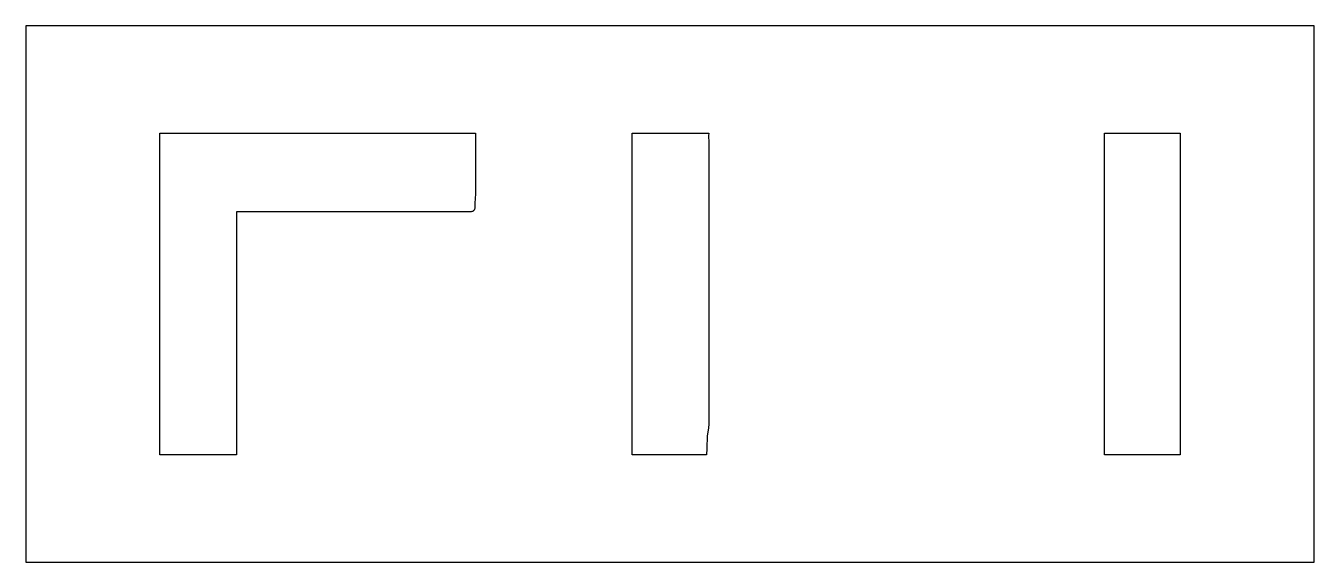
# Model space of a CAD drawing. Header units: inches. Extents: x 0 to 96, y 0 to 40.
import ezdxf

# ---------------------------------------------------------------- set-up
doc = ezdxf.new("R2010")
doc.units = ezdxf.units.IN
doc.header["$MEASUREMENT"] = 0
doc.layers.add('CUT', color=1, linetype='Continuous')

msp = doc.modelspace()

# ---------------------------------------------------------------- linework, layer by layer
at = {"layer": 'CUT'}
for points in [[(0, 0), (96, 0), (96, 40), (0, 40)], [(33.458, 26.383), (33.446, 26.337), (33.427, 26.294), (33.401, 26.254), (33.37, 26.218), (33.335, 26.187), (33.295, 26.162), (33.244, 26.14), (33.19, 26.127), (33.143, 26.124), (15.703, 26.124), (15.703, 8.003), (15.382, 8.011), (15.208, 8.001), (10.564, 8.005), (10.204, 8.006), (10, 8.005), (10, 8.117), (10, 32), (33.498, 32), (33.498, 27.462), (33.455, 26.781), (33.464, 26.43)], [(50.865, 9.994), (50.757, 9.43), (50.744, 8.472), (50.724, 8.002), (45.183, 8.003), (45.183, 32), (50.881, 32), (50.875, 31.8), (50.886, 31.304), (50.885, 10.328)], [(86, 31.997), (86, 8.004), (85.801, 8.011), (85.271, 8), (80.365, 8.005), (80.365, 31.997), (80.711, 31.991), (80.849, 31.999)]]:
    msp.add_lwpolyline(points, close=True, dxfattribs=at)

doc.saveas('drawing.dxf')
